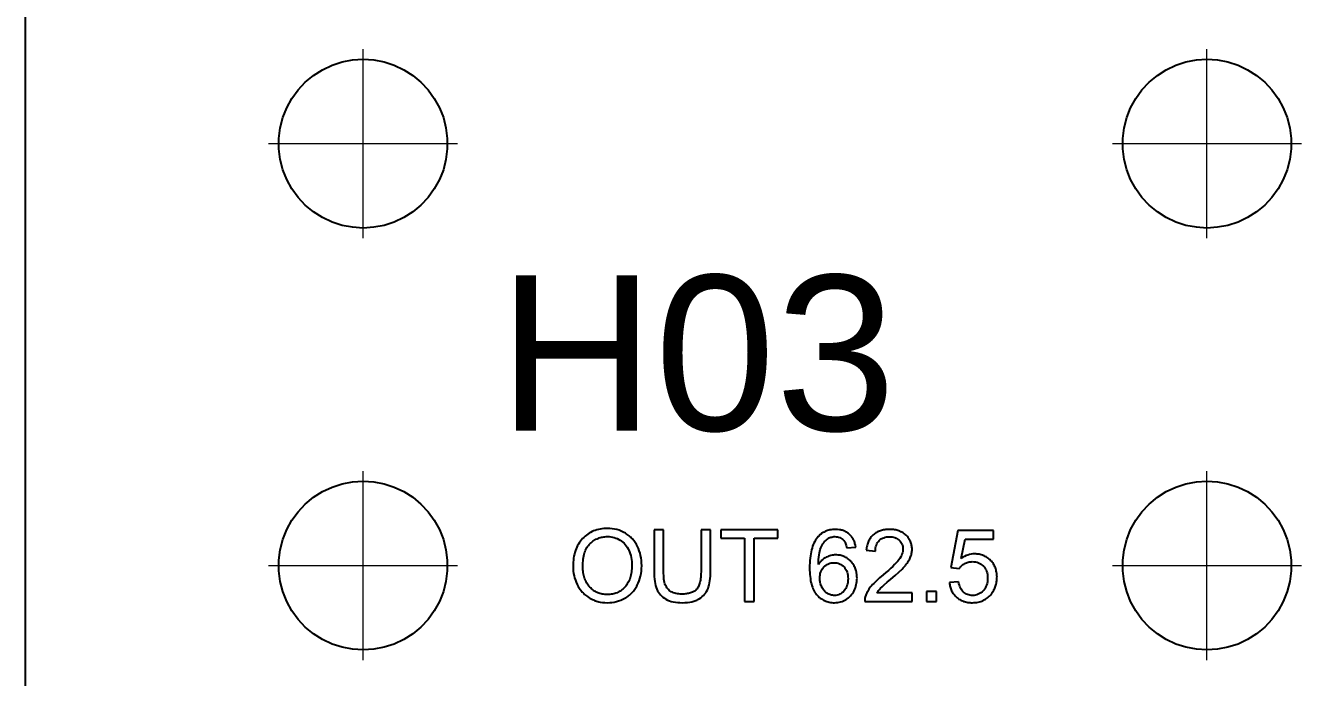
# Paper-space layout '01_三视图' of a CAD drawing. Header units: millimetres. Extents: x 8 to 451, y 8 to 289.
# Drawn here: x 149.75 to 168.65, y 163.34 to 173 of the extents above; entities that cross this region are included whole.
import ezdxf

# ---------------------------------------------------------------- set-up
doc = ezdxf.new("R2010")
doc.units = ezdxf.units.MM
doc.linetypes.add('WP_HIDDEN', pattern=[2.3, 1.5, -0.8])
for name, color, linetype, lineweight in [('ANNOTATIONS', 7, 'CONTINUOUS', 18), ('HIDDEN', 7, 'WP_HIDDEN', 13), ('VISIBLE', 7, 'CONTINUOUS', 25)]:
    doc.layers.add(name, color=color, linetype=linetype, lineweight=lineweight)
doc.styles.add('CJK', font='Arial Unicode.ttf')

psp = doc.layouts.new('01_三视图')

# ---------------------------------------------------------------- linework, layer by layer
at = {"layer": 'ANNOTATIONS'}
for p, q in [((154.75, 169.85), (154.75, 172.65)), ((167.25, 169.85), (167.25, 172.65)), ((153.35, 171.25), (156.15, 171.25)), ((165.85, 171.25), (168.65, 171.25)), ((154.75, 163.6), (154.75, 166.4)), ((167.25, 163.6), (167.25, 166.4)), ((153.35, 165), (156.15, 165)), ((165.85, 165), (168.65, 165))]:
    psp.add_line(p, q, dxfattribs=at)
at = {"layer": 'HIDDEN'}
psp.add_lwpolyline([(149.75, 138.75), (149.75, 246.25)], dxfattribs=at)
at = {"layer": 'VISIBLE'}
for points in [[(149.75, 140.25), (149.75, 246.25)], [(154.75, 170), (154.593, 170.01), (154.439, 170.039), (154.29, 170.088), (154.148, 170.155), (154.015, 170.239), (153.894, 170.339), (153.787, 170.453), (153.695, 170.58), (153.619, 170.718), (153.561, 170.864), (153.522, 171.016), (153.502, 171.172), (153.502, 171.328), (153.522, 171.484), (153.561, 171.636), (153.619, 171.782), (153.695, 171.92), (153.787, 172.047), (153.894, 172.161), (154.015, 172.261), (154.148, 172.345), (154.29, 172.412), (154.439, 172.461), (154.593, 172.49), (154.75, 172.5), (154.907, 172.49), (155.061, 172.461), (155.21, 172.412), (155.352, 172.345), (155.485, 172.261), (155.606, 172.161), (155.713, 172.047), (155.805, 171.92), (155.881, 171.782), (155.939, 171.636), (155.978, 171.484), (155.998, 171.328), (155.998, 171.172), (155.978, 171.016), (155.939, 170.864), (155.881, 170.718), (155.805, 170.58), (155.713, 170.453), (155.606, 170.339), (155.485, 170.239), (155.352, 170.155), (155.21, 170.088), (155.061, 170.039), (154.907, 170.01), (154.75, 170)], [(167.25, 170), (167.093, 170.01), (166.939, 170.039), (166.79, 170.088), (166.648, 170.155), (166.515, 170.239), (166.394, 170.339), (166.287, 170.453), (166.195, 170.58), (166.119, 170.718), (166.061, 170.864), (166.022, 171.016), (166.002, 171.172), (166.002, 171.328), (166.022, 171.484), (166.061, 171.636), (166.119, 171.782), (166.195, 171.92), (166.287, 172.047), (166.394, 172.161), (166.515, 172.261), (166.648, 172.345), (166.79, 172.412), (166.939, 172.461), (167.093, 172.49), (167.25, 172.5), (167.407, 172.49), (167.561, 172.461), (167.71, 172.412), (167.852, 172.345), (167.985, 172.261), (168.106, 172.161), (168.213, 172.047), (168.305, 171.92), (168.381, 171.782), (168.439, 171.636), (168.478, 171.484), (168.498, 171.328), (168.498, 171.172), (168.478, 171.016), (168.439, 170.864), (168.381, 170.718), (168.305, 170.58), (168.213, 170.453), (168.106, 170.339), (167.985, 170.239), (167.852, 170.155), (167.71, 170.088), (167.561, 170.039), (167.407, 170.01), (167.25, 170)], [(154.75, 163.75), (154.593, 163.76), (154.439, 163.789), (154.29, 163.838), (154.148, 163.905), (154.015, 163.989), (153.894, 164.089), (153.787, 164.203), (153.695, 164.33), (153.619, 164.468), (153.561, 164.614), (153.522, 164.766), (153.502, 164.922), (153.502, 165.078), (153.522, 165.234), (153.561, 165.386), (153.619, 165.532), (153.695, 165.67), (153.787, 165.797), (153.894, 165.911), (154.015, 166.011), (154.148, 166.095), (154.29, 166.162), (154.439, 166.211), (154.593, 166.24), (154.75, 166.25), (154.907, 166.24), (155.061, 166.211), (155.21, 166.162), (155.352, 166.095), (155.485, 166.011), (155.606, 165.911), (155.713, 165.797), (155.805, 165.67), (155.881, 165.532), (155.939, 165.386), (155.978, 165.234), (155.998, 165.078), (155.998, 164.922), (155.978, 164.766), (155.939, 164.614), (155.881, 164.468), (155.805, 164.33), (155.713, 164.203), (155.606, 164.089), (155.485, 163.989), (155.352, 163.905), (155.21, 163.838), (155.061, 163.789), (154.907, 163.76), (154.75, 163.75)], [(167.25, 163.75), (167.093, 163.76), (166.939, 163.789), (166.79, 163.838), (166.648, 163.905), (166.515, 163.989), (166.394, 164.089), (166.287, 164.203), (166.195, 164.33), (166.119, 164.468), (166.061, 164.614), (166.022, 164.766), (166.002, 164.922), (166.002, 165.078), (166.022, 165.234), (166.061, 165.386), (166.119, 165.532), (166.195, 165.67), (166.287, 165.797), (166.394, 165.911), (166.515, 166.011), (166.648, 166.095), (166.79, 166.162), (166.939, 166.211), (167.093, 166.24), (167.25, 166.25), (167.407, 166.24), (167.561, 166.211), (167.71, 166.162), (167.852, 166.095), (167.985, 166.011), (168.106, 165.911), (168.213, 165.797), (168.305, 165.67), (168.381, 165.532), (168.439, 165.386), (168.478, 165.234), (168.498, 165.078), (168.498, 164.922), (168.478, 164.766), (168.439, 164.614), (168.381, 164.468), (168.305, 164.33), (168.213, 164.203), (168.106, 164.089), (167.985, 163.989), (167.852, 163.905), (167.71, 163.838), (167.561, 163.789), (167.407, 163.76), (167.25, 163.75)], [(157.985, 165.381), (157.969, 165.361)], [(158.002, 165.4), (157.985, 165.381)], [(158.02, 165.418), (158.002, 165.4)], [(158.039, 165.435), (158.02, 165.418)], [(158.059, 165.451), (158.039, 165.435)], [(158.079, 165.466), (158.059, 165.451)], [(158.099, 165.479), (158.079, 165.466)], [(158.121, 165.492), (158.099, 165.479)], [(158.143, 165.503), (158.121, 165.492)], [(158.165, 165.513), (158.143, 165.503)], [(158.188, 165.521), (158.165, 165.513)], [(158.169, 165.371), (158.184, 165.38)], [(158.184, 165.38), (158.2, 165.389)], [(158.212, 165.529), (158.188, 165.521)], [(158.2, 165.389), (158.215, 165.396)], [(158.237, 165.535), (158.212, 165.529)], [(158.215, 165.396), (158.231, 165.403)], [(158.231, 165.403), (158.247, 165.409)], [(158.262, 165.541), (158.237, 165.535)], [(158.247, 165.409), (158.264, 165.414)], [(158.288, 165.545), (158.262, 165.541)], [(158.264, 165.414), (158.281, 165.419)], [(158.281, 165.419), (158.298, 165.422)], [(158.314, 165.548), (158.288, 165.545)], [(158.298, 165.422), (158.315, 165.425)], [(158.342, 165.549), (158.314, 165.548)], [(158.315, 165.425), (158.333, 165.427)], [(158.333, 165.427), (158.351, 165.429)], [(158.369, 165.55), (158.342, 165.549)], [(158.351, 165.429), (158.37, 165.429)], [(158.406, 165.549), (158.369, 165.55)], [(158.37, 165.429), (158.396, 165.428)], [(158.396, 165.428), (158.421, 165.426)], [(158.441, 165.546), (158.406, 165.549)], [(158.421, 165.426), (158.446, 165.421)], [(158.476, 165.54), (158.441, 165.546)], [(158.446, 165.421), (158.47, 165.416)], [(158.47, 165.416), (158.493, 165.408)], [(158.509, 165.532), (158.476, 165.54)], [(158.493, 165.408), (158.516, 165.399)], [(158.542, 165.523), (158.509, 165.532)], [(158.516, 165.399), (158.538, 165.388)], [(158.538, 165.388), (158.56, 165.376)], [(158.574, 165.51), (158.542, 165.523)], [(158.56, 165.376), (158.58, 165.362)], [(158.605, 165.496), (158.574, 165.51)], [(158.635, 165.48), (158.605, 165.496)], [(158.649, 165.471), (158.635, 165.48)], [(158.663, 165.461), (158.649, 165.471)], [(158.677, 165.451), (158.663, 165.461)], [(158.69, 165.441), (158.677, 165.451)], [(158.703, 165.43), (158.69, 165.441)], [(158.715, 165.419), (158.703, 165.43)], [(158.727, 165.408), (158.715, 165.419)], [(158.739, 165.395), (158.727, 165.408)], [(158.75, 165.383), (158.739, 165.395)], [(158.76, 165.37), (158.75, 165.383)], [(159.06, 165.531), (159.06, 164.917)], [(159.201, 165.531), (159.06, 165.531)], [(159.201, 164.918), (159.201, 165.531)], [(159.756, 165.531), (159.756, 164.918)], [(159.896, 165.531), (159.756, 165.531)], [(159.896, 164.917), (159.896, 165.531)], [(160.051, 165.531), (160.051, 165.406)], [(160.893, 165.531), (160.051, 165.531)], [(160.051, 165.406), (160.401, 165.406)], [(160.401, 165.406), (160.401, 164.468)], [(160.542, 165.406), (160.893, 165.406)], [(160.542, 164.468), (160.542, 165.406)], [(160.893, 165.406), (160.893, 165.531)], [(161.452, 165.376), (161.44, 165.355)], [(161.465, 165.396), (161.452, 165.376)], [(161.479, 165.414), (161.465, 165.396)], [(161.491, 165.428), (161.479, 165.414)], [(161.504, 165.442), (161.491, 165.428)], [(161.518, 165.455), (161.504, 165.442)], [(161.533, 165.467), (161.518, 165.455)], [(161.547, 165.478), (161.533, 165.467)], [(161.563, 165.488), (161.547, 165.478)], [(161.579, 165.497), (161.563, 165.488)], [(161.595, 165.505), (161.579, 165.497)], [(161.612, 165.512), (161.595, 165.505)], [(161.599, 165.368), (161.614, 165.381)], [(161.63, 165.518), (161.612, 165.512)], [(161.614, 165.381), (161.629, 165.393)], [(161.629, 165.393), (161.641, 165.402)], [(161.648, 165.524), (161.63, 165.518)], [(161.641, 165.402), (161.653, 165.409)], [(161.666, 165.528), (161.648, 165.524)], [(161.653, 165.409), (161.666, 165.415)], [(161.685, 165.531), (161.666, 165.528)], [(161.666, 165.415), (161.68, 165.419)], [(161.68, 165.419), (161.694, 165.423)], [(161.705, 165.534), (161.685, 165.531)], [(161.694, 165.423), (161.708, 165.426)], [(161.725, 165.535), (161.705, 165.534)], [(161.708, 165.426), (161.723, 165.428)], [(161.723, 165.428), (161.738, 165.428)], [(161.746, 165.535), (161.725, 165.535)], [(161.738, 165.428), (161.757, 165.427)], [(161.777, 165.534), (161.746, 165.535)], [(161.757, 165.427), (161.775, 165.425)], [(161.775, 165.425), (161.793, 165.42)], [(161.806, 165.531), (161.777, 165.534)], [(161.793, 165.42), (161.81, 165.414)], [(161.82, 165.529), (161.806, 165.531)], [(161.81, 165.414), (161.826, 165.406)], [(161.834, 165.526), (161.82, 165.529)], [(161.826, 165.406), (161.841, 165.397)], [(161.847, 165.522), (161.834, 165.526)], [(161.841, 165.397), (161.855, 165.385)], [(161.86, 165.518), (161.847, 165.522)], [(161.855, 165.385), (161.869, 165.372)], [(161.873, 165.513), (161.86, 165.518)], [(161.885, 165.508), (161.873, 165.513)], [(161.897, 165.502), (161.885, 165.508)], [(161.909, 165.496), (161.897, 165.502)], [(161.92, 165.489), (161.909, 165.496)], [(161.931, 165.482), (161.92, 165.489)], [(161.942, 165.474), (161.931, 165.482)], [(161.952, 165.465), (161.942, 165.474)], [(161.961, 165.456), (161.952, 165.465)], [(161.971, 165.447), (161.961, 165.456)], [(161.98, 165.437), (161.971, 165.447)], [(161.988, 165.427), (161.98, 165.437)], [(161.996, 165.416), (161.988, 165.427)], [(162.003, 165.405), (161.996, 165.416)], [(162.01, 165.393), (162.003, 165.405)], [(162.016, 165.381), (162.01, 165.393)], [(162.022, 165.369), (162.016, 165.381)], [(162.251, 165.388), (162.244, 165.374)], [(162.259, 165.401), (162.251, 165.388)], [(162.268, 165.413), (162.259, 165.401)], [(162.277, 165.425), (162.268, 165.413)], [(162.287, 165.436), (162.277, 165.425)], [(162.297, 165.447), (162.287, 165.436)], [(162.308, 165.457), (162.297, 165.447)], [(162.32, 165.466), (162.308, 165.457)], [(162.332, 165.475), (162.32, 165.466)], [(162.344, 165.484), (162.332, 165.475)], [(162.357, 165.491), (162.344, 165.484)], [(162.37, 165.498), (162.357, 165.491)], [(162.384, 165.505), (162.37, 165.498)], [(162.399, 165.511), (162.384, 165.505)], [(162.396, 165.371), (162.411, 165.384)], [(162.413, 165.516), (162.399, 165.511)], [(162.411, 165.384), (162.426, 165.396)], [(162.429, 165.52), (162.413, 165.516)], [(162.426, 165.396), (162.444, 165.405)], [(162.445, 165.524), (162.429, 165.52)], [(162.444, 165.405), (162.462, 165.413)], [(162.461, 165.528), (162.445, 165.524)], [(162.478, 165.531), (162.461, 165.528)], [(162.462, 165.413), (162.481, 165.42)], [(162.495, 165.533), (162.478, 165.531)], [(162.481, 165.42), (162.502, 165.424)], [(162.513, 165.534), (162.495, 165.533)], [(162.502, 165.424), (162.524, 165.427)], [(162.531, 165.535), (162.513, 165.534)], [(162.524, 165.427), (162.547, 165.427)], [(162.55, 165.535), (162.531, 165.535)], [(162.547, 165.427), (162.568, 165.427)], [(162.568, 165.535), (162.55, 165.535)], [(162.587, 165.534), (162.568, 165.535)], [(162.568, 165.427), (162.589, 165.424)], [(162.605, 165.533), (162.587, 165.534)], [(162.589, 165.424), (162.609, 165.42)], [(162.622, 165.53), (162.605, 165.533)], [(162.609, 165.42), (162.627, 165.414)], [(162.639, 165.527), (162.622, 165.53)], [(162.627, 165.414), (162.645, 165.407)], [(162.655, 165.524), (162.639, 165.527)], [(162.645, 165.407), (162.661, 165.397)], [(162.671, 165.519), (162.655, 165.524)], [(162.661, 165.397), (162.677, 165.387)], [(162.687, 165.514), (162.671, 165.519)], [(162.677, 165.387), (162.691, 165.374)], [(162.702, 165.509), (162.687, 165.514)], [(162.716, 165.502), (162.702, 165.509)], [(162.73, 165.495), (162.716, 165.502)], [(162.743, 165.488), (162.73, 165.495)], [(162.756, 165.479), (162.743, 165.488)], [(162.768, 165.471), (162.756, 165.479)], [(162.78, 165.461), (162.768, 165.471)], [(162.792, 165.451), (162.78, 165.461)], [(162.803, 165.44), (162.792, 165.451)], [(162.813, 165.429), (162.803, 165.44)], [(162.822, 165.417), (162.813, 165.429)], [(162.831, 165.406), (162.822, 165.417)], [(162.839, 165.394), (162.831, 165.406)], [(162.846, 165.381), (162.839, 165.394)], [(162.853, 165.369), (162.846, 165.381)], [(163.561, 165.517), (163.458, 164.971)], [(164.09, 165.517), (163.561, 165.517)], [(163.608, 165.106), (163.666, 165.392)], [(163.666, 165.392), (164.09, 165.392)], [(164.09, 165.392), (164.09, 165.517)], [(157.887, 165.195), (157.88, 165.168)], [(157.896, 165.222), (157.887, 165.195)], [(157.905, 165.247), (157.896, 165.222)], [(157.916, 165.272), (157.905, 165.247)], [(157.927, 165.295), (157.916, 165.272)], [(157.94, 165.318), (157.927, 165.295)], [(157.954, 165.34), (157.94, 165.318)], [(157.969, 165.361), (157.954, 165.34)], [(158.026, 165.167), (158.032, 165.189)], [(158.032, 165.189), (158.039, 165.21)], [(158.039, 165.21), (158.047, 165.23)], [(158.047, 165.23), (158.056, 165.249)], [(158.056, 165.249), (158.066, 165.266)], [(158.066, 165.266), (158.076, 165.283)], [(158.076, 165.283), (158.088, 165.299)], [(158.088, 165.299), (158.1, 165.313)], [(158.1, 165.313), (158.113, 165.326)], [(158.113, 165.326), (158.127, 165.339)], [(158.127, 165.339), (158.141, 165.35)], [(158.141, 165.35), (158.155, 165.361)], [(158.155, 165.361), (158.169, 165.371)], [(158.58, 165.362), (158.599, 165.346)], [(158.599, 165.346), (158.617, 165.33)], [(158.617, 165.33), (158.634, 165.311)], [(158.634, 165.311), (158.649, 165.292)], [(158.649, 165.292), (158.663, 165.271)], [(158.663, 165.271), (158.676, 165.249)], [(158.676, 165.249), (158.688, 165.226)], [(158.688, 165.226), (158.698, 165.201)], [(158.698, 165.201), (158.707, 165.175)], [(158.771, 165.357), (158.76, 165.37)], [(158.78, 165.343), (158.771, 165.357)], [(158.79, 165.329), (158.78, 165.343)], [(158.798, 165.314), (158.79, 165.329)], [(158.815, 165.284), (158.798, 165.314)], [(158.829, 165.252), (158.815, 165.284)], [(158.842, 165.219), (158.829, 165.252)], [(158.853, 165.184), (158.842, 165.219)], [(161.387, 165.203), (161.381, 165.173)], [(161.393, 165.232), (161.387, 165.203)], [(161.401, 165.259), (161.393, 165.232)], [(161.409, 165.285), (161.401, 165.259)], [(161.419, 165.31), (161.409, 165.285)], [(161.429, 165.333), (161.419, 165.31)], [(161.44, 165.355), (161.429, 165.333)], [(161.504, 165.158), (161.51, 165.187)], [(161.51, 165.187), (161.516, 165.214)], [(161.516, 165.214), (161.523, 165.239)], [(161.523, 165.239), (161.532, 165.262)], [(161.532, 165.262), (161.541, 165.283)], [(161.541, 165.283), (161.551, 165.303)], [(161.551, 165.303), (161.562, 165.321)], [(161.562, 165.321), (161.574, 165.338)], [(161.574, 165.338), (161.586, 165.354)], [(161.586, 165.354), (161.599, 165.368)], [(161.869, 165.372), (161.876, 165.363)], [(161.876, 165.363), (161.884, 165.352)], [(161.884, 165.352), (161.891, 165.34)], [(161.891, 165.34), (161.897, 165.327)], [(161.897, 165.327), (161.903, 165.312)], [(161.903, 165.312), (161.908, 165.296)], [(161.908, 165.296), (161.913, 165.279)], [(161.913, 165.279), (161.918, 165.261)], [(161.918, 165.261), (162.048, 165.271)], [(162.027, 165.356), (162.022, 165.369)], [(162.032, 165.343), (162.027, 165.356)], [(162.036, 165.329), (162.032, 165.343)], [(162.043, 165.301), (162.036, 165.329)], [(162.048, 165.271), (162.043, 165.301)], [(162.206, 165.247), (162.204, 165.228)], [(162.204, 165.228), (162.339, 165.214)], [(162.209, 165.264), (162.206, 165.247)], [(162.212, 165.282), (162.209, 165.264)], [(162.216, 165.299), (162.212, 165.282)], [(162.22, 165.315), (162.216, 165.299)], [(162.225, 165.331), (162.22, 165.315)], [(162.231, 165.346), (162.225, 165.331)], [(162.237, 165.36), (162.231, 165.346)], [(162.244, 165.374), (162.237, 165.36)], [(162.339, 165.214), (162.34, 165.239)], [(162.34, 165.239), (162.342, 165.262)], [(162.342, 165.262), (162.347, 165.283)], [(162.347, 165.283), (162.353, 165.303)], [(162.353, 165.303), (162.361, 165.322)], [(162.361, 165.322), (162.371, 165.34)], [(162.371, 165.34), (162.383, 165.356)], [(162.383, 165.356), (162.396, 165.371)], [(162.691, 165.374), (162.704, 165.36)], [(162.704, 165.36), (162.716, 165.346)], [(162.716, 165.346), (162.725, 165.331)], [(162.725, 165.331), (162.733, 165.315)], [(162.738, 165.187), (162.732, 165.167)], [(162.733, 165.315), (162.739, 165.298)], [(162.743, 165.206), (162.738, 165.187)], [(162.739, 165.298), (162.743, 165.281)], [(162.743, 165.281), (162.746, 165.262)], [(162.746, 165.225), (162.743, 165.206)], [(162.746, 165.262), (162.747, 165.243)], [(162.747, 165.243), (162.746, 165.225)], [(162.859, 165.356), (162.853, 165.369)], [(162.864, 165.342), (162.859, 165.356)], [(162.868, 165.329), (162.864, 165.342)], [(162.872, 165.315), (162.868, 165.329)], [(162.875, 165.301), (162.872, 165.315)], [(162.874, 165.177), (162.877, 165.193)], [(162.878, 165.286), (162.875, 165.301)], [(162.877, 165.193), (162.879, 165.209)], [(162.88, 165.271), (162.878, 165.286)], [(162.879, 165.209), (162.881, 165.224)], [(162.881, 165.256), (162.88, 165.271)], [(162.881, 165.24), (162.881, 165.256)], [(162.881, 165.224), (162.881, 165.24)], [(157.861, 165.018), (157.86, 164.986)], [(157.862, 165.05), (157.861, 165.018)], [(157.865, 165.081), (157.862, 165.05)], [(157.869, 165.111), (157.865, 165.081)], [(157.874, 165.14), (157.869, 165.111)], [(157.88, 165.168), (157.874, 165.14)], [(158.005, 164.984), (158.006, 165.013)], [(158.006, 165.013), (158.007, 165.042)], [(158.007, 165.042), (158.009, 165.069)], [(158.009, 165.069), (158.012, 165.095)], [(158.012, 165.095), (158.016, 165.12)], [(158.016, 165.12), (158.02, 165.144)], [(158.02, 165.144), (158.026, 165.167)], [(158.707, 165.175), (158.715, 165.148)], [(158.715, 165.148), (158.721, 165.12)], [(158.721, 165.12), (158.726, 165.092)], [(158.726, 165.092), (158.729, 165.062)], [(158.729, 165.062), (158.731, 165.031)], [(158.731, 165.031), (158.732, 164.999)], [(158.732, 164.999), (158.731, 164.974)], [(158.861, 165.149), (158.853, 165.184)], [(158.868, 165.113), (158.861, 165.149)], [(158.873, 165.076), (158.868, 165.113)], [(158.876, 165.038), (158.873, 165.076)], [(158.877, 164.998), (158.876, 165.038)], [(158.876, 164.958), (158.877, 164.998)], [(161.367, 165.04), (161.365, 165.003)], [(161.365, 165.003), (161.365, 164.966)], [(161.369, 165.075), (161.367, 165.04)], [(161.372, 165.109), (161.369, 165.075)], [(161.376, 165.142), (161.372, 165.109)], [(161.381, 165.173), (161.376, 165.142)], [(161.495, 165.055), (161.497, 165.092)], [(161.495, 165.016), (161.495, 165.055)], [(161.507, 165.034), (161.495, 165.016)], [(161.497, 165.092), (161.5, 165.126)], [(161.5, 165.126), (161.504, 165.158)], [(161.519, 165.05), (161.507, 165.034)], [(161.533, 165.065), (161.519, 165.05)], [(161.547, 165.079), (161.533, 165.065)], [(161.562, 165.092), (161.547, 165.079)], [(161.577, 165.103), (161.562, 165.092)], [(161.593, 165.114), (161.577, 165.103)], [(161.592, 164.994), (161.609, 165.007)], [(161.61, 165.123), (161.593, 165.114)], [(161.609, 165.007), (161.626, 165.018)], [(161.627, 165.131), (161.61, 165.123)], [(161.626, 165.018), (161.645, 165.027)], [(161.644, 165.138), (161.627, 165.131)], [(161.662, 165.144), (161.644, 165.138)], [(161.645, 165.027), (161.664, 165.033)], [(161.68, 165.149), (161.662, 165.144)], [(161.664, 165.033), (161.684, 165.038)], [(161.698, 165.153), (161.68, 165.149)], [(161.684, 165.038), (161.705, 165.041)], [(161.716, 165.156), (161.698, 165.153)], [(161.705, 165.041), (161.727, 165.042)], [(161.734, 165.157), (161.716, 165.156)], [(161.727, 165.042), (161.748, 165.041)], [(161.753, 165.158), (161.734, 165.157)], [(161.748, 165.041), (161.769, 165.038)], [(161.769, 165.157), (161.753, 165.158)], [(161.785, 165.156), (161.769, 165.157)], [(161.769, 165.038), (161.789, 165.033)], [(161.8, 165.154), (161.785, 165.156)], [(161.789, 165.033), (161.808, 165.027)], [(161.816, 165.152), (161.8, 165.154)], [(161.808, 165.027), (161.826, 165.018)], [(161.83, 165.148), (161.816, 165.152)], [(161.826, 165.018), (161.843, 165.007)], [(161.845, 165.144), (161.83, 165.148)], [(161.843, 165.007), (161.859, 164.994)], [(161.859, 165.139), (161.845, 165.144)], [(161.873, 165.134), (161.859, 165.139)], [(161.887, 165.127), (161.873, 165.134)], [(161.901, 165.12), (161.887, 165.127)], [(161.914, 165.112), (161.901, 165.12)], [(161.927, 165.104), (161.914, 165.112)], [(161.939, 165.094), (161.927, 165.104)], [(161.951, 165.084), (161.939, 165.094)], [(161.963, 165.073), (161.951, 165.084)], [(161.975, 165.062), (161.963, 165.073)], [(161.986, 165.049), (161.975, 165.062)], [(161.996, 165.037), (161.986, 165.049)], [(162.006, 165.024), (161.996, 165.037)], [(162.015, 165.01), (162.006, 165.024)], [(162.023, 164.996), (162.015, 165.01)], [(162.624, 165.016), (162.597, 164.988)], [(162.648, 165.041), (162.624, 165.016)], [(162.669, 165.065), (162.648, 165.041)], [(162.686, 165.086), (162.669, 165.065)], [(162.7, 165.107), (162.686, 165.086)], [(162.713, 165.127), (162.7, 165.107)], [(162.723, 165.147), (162.713, 165.127)], [(162.732, 165.167), (162.723, 165.147)], [(162.768, 164.985), (162.783, 165.002)], [(162.783, 165.002), (162.796, 165.019)], [(162.796, 165.019), (162.809, 165.035)], [(162.809, 165.035), (162.82, 165.052)], [(162.82, 165.052), (162.83, 165.068)], [(162.83, 165.068), (162.84, 165.084)], [(162.84, 165.084), (162.848, 165.099)], [(162.848, 165.099), (162.855, 165.115)], [(162.855, 165.115), (162.861, 165.13)], [(162.861, 165.13), (162.866, 165.146)], [(162.866, 165.146), (162.871, 165.161)], [(162.871, 165.161), (162.874, 165.177)], [(163.632, 165.122), (163.608, 165.106)], [(163.615, 164.996), (163.625, 165.005)], [(163.625, 165.005), (163.636, 165.014)], [(163.657, 165.135), (163.632, 165.122)], [(163.636, 165.014), (163.648, 165.022)], [(163.648, 165.022), (163.66, 165.029)], [(163.681, 165.147), (163.657, 165.135)], [(163.66, 165.029), (163.673, 165.036)], [(163.673, 165.036), (163.687, 165.042)], [(163.706, 165.156), (163.681, 165.147)], [(163.687, 165.042), (163.7, 165.046)], [(163.7, 165.046), (163.714, 165.05)], [(163.732, 165.164), (163.706, 165.156)], [(163.714, 165.05), (163.729, 165.054)], [(163.729, 165.054), (163.744, 165.056)], [(163.757, 165.169), (163.732, 165.164)], [(163.744, 165.056), (163.759, 165.057)], [(163.783, 165.172), (163.757, 165.169)], [(163.759, 165.057), (163.774, 165.058)], [(163.774, 165.058), (163.799, 165.057)], [(163.809, 165.173), (163.783, 165.172)], [(163.799, 165.057), (163.823, 165.054)], [(163.826, 165.173), (163.809, 165.173)], [(163.823, 165.054), (163.845, 165.049)], [(163.843, 165.171), (163.826, 165.173)], [(163.86, 165.17), (163.843, 165.171)], [(163.845, 165.049), (163.866, 165.042)], [(163.876, 165.167), (163.86, 165.17)], [(163.866, 165.042), (163.886, 165.032)], [(163.892, 165.164), (163.876, 165.167)], [(163.886, 165.032), (163.905, 165.021)], [(163.907, 165.159), (163.892, 165.164)], [(163.905, 165.021), (163.922, 165.008)], [(163.923, 165.154), (163.907, 165.159)], [(163.922, 165.008), (163.939, 164.993)], [(163.937, 165.149), (163.923, 165.154)], [(163.952, 165.142), (163.937, 165.149)], [(163.966, 165.135), (163.952, 165.142)], [(163.98, 165.127), (163.966, 165.135)], [(163.993, 165.119), (163.98, 165.127)], [(164.007, 165.109), (163.993, 165.119)], [(164.019, 165.099), (164.007, 165.109)], [(164.032, 165.088), (164.019, 165.099)], [(164.044, 165.076), (164.032, 165.088)], [(164.056, 165.064), (164.044, 165.076)], [(164.066, 165.052), (164.056, 165.064)], [(164.077, 165.038), (164.066, 165.052)], [(164.086, 165.025), (164.077, 165.038)], [(164.095, 165.011), (164.086, 165.025)], [(164.102, 164.996), (164.095, 165.011)], [(157.86, 164.986), (157.861, 164.951)], [(157.861, 164.951), (157.864, 164.917)], [(157.864, 164.917), (157.869, 164.883)], [(157.869, 164.883), (157.875, 164.85)], [(157.875, 164.85), (157.884, 164.817)], [(157.884, 164.817), (157.895, 164.784)], [(158.006, 164.96), (158.005, 164.984)], [(158.007, 164.937), (158.006, 164.96)], [(158.009, 164.914), (158.007, 164.937)], [(158.012, 164.893), (158.009, 164.914)], [(158.015, 164.872), (158.012, 164.893)], [(158.02, 164.851), (158.015, 164.872)], [(158.025, 164.831), (158.02, 164.851)], [(158.031, 164.812), (158.025, 164.831)], [(158.038, 164.793), (158.031, 164.812)], [(158.706, 164.817), (158.699, 164.798)], [(158.712, 164.837), (158.706, 164.817)], [(158.717, 164.858), (158.712, 164.837)], [(158.722, 164.88), (158.717, 164.858)], [(158.725, 164.902), (158.722, 164.88)], [(158.728, 164.925), (158.725, 164.902)], [(158.73, 164.949), (158.728, 164.925)], [(158.731, 164.974), (158.73, 164.949)], [(158.84, 164.775), (158.851, 164.809)], [(158.851, 164.809), (158.861, 164.845)], [(158.861, 164.845), (158.868, 164.882)], [(158.868, 164.882), (158.873, 164.919)], [(158.873, 164.919), (158.876, 164.958)], [(159.06, 164.917), (159.061, 164.876)], [(159.061, 164.876), (159.063, 164.837)], [(159.063, 164.837), (159.066, 164.8)], [(159.201, 164.884), (159.201, 164.918)], [(159.203, 164.853), (159.201, 164.884)], [(159.205, 164.824), (159.203, 164.853)], [(159.207, 164.797), (159.205, 164.824)], [(159.752, 164.826), (159.749, 164.805)], [(159.755, 164.87), (159.752, 164.826)], [(159.756, 164.918), (159.755, 164.87)], [(159.891, 164.806), (159.894, 164.841)], [(159.894, 164.841), (159.896, 164.878)], [(159.896, 164.878), (159.896, 164.917)], [(161.365, 164.966), (161.365, 164.932)], [(161.365, 164.932), (161.366, 164.899)], [(161.366, 164.899), (161.368, 164.868)], [(161.368, 164.868), (161.371, 164.838)], [(161.371, 164.838), (161.375, 164.809)], [(161.375, 164.809), (161.379, 164.781)], [(161.515, 164.813), (161.516, 164.838)], [(161.515, 164.796), (161.515, 164.813)], [(161.516, 164.838), (161.519, 164.862)], [(161.519, 164.862), (161.523, 164.884)], [(161.523, 164.884), (161.53, 164.906)], [(161.53, 164.906), (161.539, 164.926)], [(161.539, 164.926), (161.55, 164.945)], [(161.55, 164.945), (161.562, 164.962)], [(161.562, 164.962), (161.576, 164.979)], [(161.576, 164.979), (161.592, 164.994)], [(161.859, 164.994), (161.874, 164.979)], [(161.874, 164.979), (161.888, 164.962)], [(161.888, 164.962), (161.9, 164.944)], [(161.9, 164.944), (161.91, 164.925)], [(161.91, 164.925), (161.919, 164.904)], [(161.919, 164.904), (161.925, 164.881)], [(161.925, 164.881), (161.93, 164.857)], [(161.93, 164.857), (161.932, 164.832)], [(161.932, 164.832), (161.933, 164.805)], [(162.031, 164.982), (162.023, 164.996)], [(162.038, 164.967), (162.031, 164.982)], [(162.044, 164.952), (162.038, 164.967)], [(162.049, 164.936), (162.044, 164.952)], [(162.054, 164.92), (162.049, 164.936)], [(162.058, 164.903), (162.054, 164.92)], [(162.061, 164.886), (162.058, 164.903)], [(162.063, 164.868), (162.061, 164.886)], [(162.065, 164.85), (162.063, 164.868)], [(162.066, 164.832), (162.065, 164.85)], [(162.067, 164.813), (162.066, 164.832)], [(162.066, 164.788), (162.067, 164.813)], [(162.399, 164.817), (162.353, 164.775)], [(162.452, 164.861), (162.399, 164.817)], [(162.493, 164.896), (162.452, 164.861)], [(162.531, 164.929), (162.493, 164.896)], [(162.566, 164.959), (162.531, 164.929)], [(162.597, 164.988), (162.566, 164.959)], [(162.567, 164.798), (162.632, 164.854)], [(162.632, 164.854), (162.688, 164.904)], [(162.688, 164.904), (162.733, 164.948)], [(162.733, 164.948), (162.752, 164.967)], [(162.752, 164.967), (162.768, 164.985)], [(163.458, 164.971), (163.581, 164.955)], [(163.581, 164.955), (163.588, 164.966)], [(163.588, 164.966), (163.597, 164.976)], [(163.597, 164.976), (163.605, 164.987)], [(163.605, 164.987), (163.615, 164.996)], [(163.939, 164.993), (163.946, 164.985)], [(163.946, 164.985), (163.953, 164.976)], [(163.953, 164.976), (163.96, 164.967)], [(163.96, 164.967), (163.966, 164.958)], [(163.966, 164.958), (163.972, 164.948)], [(163.972, 164.948), (163.977, 164.938)], [(163.977, 164.938), (163.986, 164.917)], [(163.986, 164.917), (163.992, 164.894)], [(163.992, 164.894), (163.997, 164.87)], [(163.997, 164.87), (164, 164.844)], [(164, 164.844), (164.001, 164.817)], [(164.001, 164.817), (164, 164.788)], [(164.109, 164.982), (164.102, 164.996)], [(164.116, 164.966), (164.109, 164.982)], [(164.121, 164.951), (164.116, 164.966)], [(164.126, 164.934), (164.121, 164.951)], [(164.13, 164.918), (164.126, 164.934)], [(164.134, 164.901), (164.13, 164.918)], [(164.136, 164.883), (164.134, 164.901)], [(164.138, 164.866), (164.136, 164.883)], [(164.139, 164.847), (164.138, 164.866)], [(164.138, 164.793), (164.139, 164.811)], [(164.14, 164.829), (164.139, 164.847)], [(164.139, 164.811), (164.14, 164.829)], [(157.895, 164.784), (157.907, 164.752)], [(157.907, 164.752), (157.921, 164.72)], [(157.921, 164.72), (157.937, 164.69)], [(157.937, 164.69), (157.955, 164.661)], [(157.955, 164.661), (157.965, 164.647)], [(157.965, 164.647), (157.975, 164.634)], [(157.975, 164.634), (157.985, 164.621)], [(157.985, 164.621), (157.996, 164.608)], [(158.046, 164.775), (158.038, 164.793)], [(158.054, 164.758), (158.046, 164.775)], [(158.063, 164.741), (158.054, 164.758)], [(158.073, 164.725), (158.063, 164.741)], [(158.084, 164.71), (158.073, 164.725)], [(158.096, 164.695), (158.084, 164.71)], [(158.109, 164.681), (158.096, 164.695)], [(158.122, 164.668), (158.109, 164.681)], [(158.135, 164.655), (158.122, 164.668)], [(158.149, 164.643), (158.135, 164.655)], [(158.164, 164.633), (158.149, 164.643)], [(158.178, 164.623), (158.164, 164.633)], [(158.193, 164.614), (158.178, 164.623)], [(158.56, 164.623), (158.544, 164.614)], [(158.574, 164.633), (158.56, 164.623)], [(158.589, 164.644), (158.574, 164.633)], [(158.603, 164.656), (158.589, 164.644)], [(158.616, 164.669), (158.603, 164.656)], [(158.629, 164.682), (158.616, 164.669)], [(158.642, 164.696), (158.629, 164.682)], [(158.653, 164.711), (158.642, 164.696)], [(158.664, 164.727), (158.653, 164.711)], [(158.674, 164.744), (158.664, 164.727)], [(158.683, 164.761), (158.674, 164.744)], [(158.692, 164.779), (158.683, 164.761)], [(158.699, 164.798), (158.692, 164.779)], [(158.744, 164.609), (158.755, 164.622)], [(158.755, 164.622), (158.766, 164.635)], [(158.766, 164.635), (158.776, 164.649)], [(158.776, 164.649), (158.785, 164.663)], [(158.785, 164.663), (158.794, 164.678)], [(158.794, 164.678), (158.803, 164.693)], [(158.803, 164.693), (158.812, 164.709)], [(158.812, 164.709), (158.827, 164.741)], [(158.827, 164.741), (158.84, 164.775)], [(159.066, 164.8), (159.07, 164.766)], [(159.07, 164.766), (159.076, 164.734)], [(159.076, 164.734), (159.083, 164.704)], [(159.083, 164.704), (159.091, 164.676)], [(159.091, 164.676), (159.101, 164.65)], [(159.101, 164.65), (159.112, 164.627)], [(159.112, 164.627), (159.125, 164.605)], [(159.211, 164.773), (159.207, 164.797)], [(159.215, 164.751), (159.211, 164.773)], [(159.221, 164.731), (159.215, 164.751)], [(159.227, 164.714), (159.221, 164.731)], [(159.234, 164.698), (159.227, 164.714)], [(159.242, 164.683), (159.234, 164.698)], [(159.251, 164.669), (159.242, 164.683)], [(159.262, 164.655), (159.251, 164.669)], [(159.273, 164.643), (159.262, 164.655)], [(159.286, 164.632), (159.273, 164.643)], [(159.3, 164.622), (159.286, 164.632)], [(159.315, 164.612), (159.3, 164.622)], [(159.662, 164.623), (159.651, 164.616)], [(159.672, 164.631), (159.662, 164.623)], [(159.681, 164.639), (159.672, 164.631)], [(159.69, 164.647), (159.681, 164.639)], [(159.698, 164.657), (159.69, 164.647)], [(159.705, 164.667), (159.698, 164.657)], [(159.712, 164.678), (159.705, 164.667)], [(159.719, 164.691), (159.712, 164.678)], [(159.725, 164.704), (159.719, 164.691)], [(159.73, 164.718), (159.725, 164.704)], [(159.735, 164.734), (159.73, 164.718)], [(159.739, 164.75), (159.735, 164.734)], [(159.743, 164.767), (159.739, 164.75)], [(159.746, 164.786), (159.743, 164.767)], [(159.749, 164.805), (159.746, 164.786)], [(159.838, 164.618), (159.85, 164.639)], [(159.85, 164.639), (159.86, 164.662)], [(159.86, 164.662), (159.869, 164.687)], [(159.869, 164.687), (159.876, 164.714)], [(159.876, 164.714), (159.882, 164.742)], [(159.882, 164.742), (159.887, 164.773)], [(159.887, 164.773), (159.891, 164.806)], [(161.379, 164.781), (161.384, 164.754)], [(161.384, 164.754), (161.39, 164.729)], [(161.39, 164.729), (161.397, 164.705)], [(161.397, 164.705), (161.405, 164.682)], [(161.405, 164.682), (161.413, 164.66)], [(161.413, 164.66), (161.423, 164.64)], [(161.423, 164.64), (161.433, 164.62)], [(161.433, 164.62), (161.444, 164.602)], [(161.517, 164.779), (161.515, 164.796)], [(161.519, 164.763), (161.517, 164.779)], [(161.522, 164.747), (161.519, 164.763)], [(161.526, 164.731), (161.522, 164.747)], [(161.531, 164.715), (161.526, 164.731)], [(161.537, 164.699), (161.531, 164.715)], [(161.543, 164.683), (161.537, 164.699)], [(161.551, 164.669), (161.543, 164.683)], [(161.559, 164.655), (161.551, 164.669)], [(161.568, 164.641), (161.559, 164.655)], [(161.578, 164.629), (161.568, 164.641)], [(161.588, 164.618), (161.578, 164.629)], [(161.874, 164.624), (161.859, 164.608)], [(161.888, 164.641), (161.874, 164.624)], [(161.9, 164.66), (161.888, 164.641)], [(161.91, 164.681), (161.9, 164.66)], [(161.918, 164.703), (161.91, 164.681)], [(161.925, 164.726), (161.918, 164.703)], [(161.93, 164.751), (161.925, 164.726)], [(161.932, 164.777), (161.93, 164.751)], [(161.933, 164.805), (161.932, 164.777)], [(162.012, 164.606), (162.024, 164.627)], [(162.024, 164.627), (162.034, 164.649)], [(162.034, 164.649), (162.042, 164.671)], [(162.042, 164.671), (162.05, 164.694)], [(162.05, 164.694), (162.056, 164.717)], [(162.056, 164.717), (162.061, 164.74)], [(162.061, 164.74), (162.064, 164.764)], [(162.064, 164.764), (162.066, 164.788)], [(162.23, 164.63), (162.22, 164.612)], [(162.241, 164.648), (162.23, 164.63)], [(162.253, 164.665), (162.241, 164.648)], [(162.267, 164.683), (162.253, 164.665)], [(162.281, 164.7), (162.267, 164.683)], [(162.297, 164.718), (162.281, 164.7)], [(162.314, 164.736), (162.297, 164.718)], [(162.333, 164.755), (162.314, 164.736)], [(162.353, 164.775), (162.333, 164.755)], [(162.373, 164.611), (162.386, 164.629)], [(162.386, 164.629), (162.4, 164.647)], [(162.4, 164.647), (162.416, 164.664)], [(162.416, 164.664), (162.438, 164.686)], [(162.438, 164.686), (162.471, 164.715)], [(162.471, 164.715), (162.513, 164.753)], [(162.513, 164.753), (162.567, 164.798)], [(163.572, 164.758), (163.435, 164.747)], [(163.435, 164.747), (163.437, 164.73)], [(163.437, 164.73), (163.439, 164.714)], [(163.439, 164.714), (163.443, 164.698)], [(163.443, 164.698), (163.446, 164.683)], [(163.446, 164.683), (163.451, 164.668)], [(163.451, 164.668), (163.456, 164.653)], [(163.456, 164.653), (163.461, 164.639)], [(163.461, 164.639), (163.468, 164.626)], [(163.468, 164.626), (163.475, 164.612)], [(163.576, 164.734), (163.572, 164.758)], [(163.582, 164.711), (163.576, 164.734)], [(163.589, 164.69), (163.582, 164.711)], [(163.597, 164.671), (163.589, 164.69)], [(163.607, 164.652), (163.597, 164.671)], [(163.617, 164.636), (163.607, 164.652)], [(163.629, 164.621), (163.617, 164.636)], [(163.643, 164.608), (163.629, 164.621)], [(163.936, 164.628), (163.919, 164.612)], [(163.944, 164.637), (163.936, 164.628)], [(163.951, 164.647), (163.944, 164.637)], [(163.958, 164.657), (163.951, 164.647)], [(163.965, 164.667), (163.958, 164.657)], [(163.97, 164.677), (163.965, 164.667)], [(163.976, 164.688), (163.97, 164.677)], [(163.981, 164.699), (163.976, 164.688)], [(163.985, 164.711), (163.981, 164.699)], [(163.992, 164.735), (163.985, 164.711)], [(163.997, 164.761), (163.992, 164.735)], [(164, 164.788), (163.997, 164.761)], [(164.075, 164.606), (164.084, 164.62)], [(164.084, 164.62), (164.092, 164.634)], [(164.092, 164.634), (164.1, 164.649)], [(164.1, 164.649), (164.107, 164.663)], [(164.107, 164.663), (164.113, 164.679)], [(164.113, 164.679), (164.119, 164.694)], [(164.119, 164.694), (164.124, 164.71)], [(164.124, 164.71), (164.128, 164.726)], [(164.128, 164.726), (164.132, 164.742)], [(164.132, 164.742), (164.134, 164.759)], [(164.134, 164.759), (164.137, 164.776)], [(164.137, 164.776), (164.138, 164.793)], [(157.996, 164.608), (158.008, 164.596)], [(158.008, 164.596), (158.02, 164.584)], [(158.02, 164.584), (158.032, 164.573)], [(158.032, 164.573), (158.045, 164.562)], [(158.045, 164.562), (158.058, 164.552)], [(158.058, 164.552), (158.072, 164.541)], [(158.072, 164.541), (158.1, 164.523)], [(158.1, 164.523), (158.115, 164.514)], [(158.115, 164.514), (158.13, 164.506)], [(158.13, 164.506), (158.146, 164.498)], [(158.146, 164.498), (158.161, 164.491)], [(158.161, 164.491), (158.177, 164.484)], [(158.177, 164.484), (158.193, 164.478)], [(158.209, 164.605), (158.193, 164.614)], [(158.193, 164.478), (158.21, 164.473)], [(158.225, 164.598), (158.209, 164.605)], [(158.21, 164.473), (158.226, 164.468)], [(158.241, 164.592), (158.225, 164.598)], [(158.226, 164.468), (158.243, 164.464)], [(158.258, 164.586), (158.241, 164.592)], [(158.243, 164.464), (158.26, 164.46)], [(158.276, 164.581), (158.258, 164.586)], [(158.26, 164.46), (158.296, 164.455)], [(158.293, 164.577), (158.276, 164.581)], [(158.311, 164.574), (158.293, 164.577)], [(158.296, 164.455), (158.332, 164.451)], [(158.33, 164.572), (158.311, 164.574)], [(158.349, 164.571), (158.33, 164.572)], [(158.332, 164.451), (158.369, 164.45)], [(158.368, 164.57), (158.349, 164.571)], [(158.387, 164.571), (158.368, 164.57)], [(158.369, 164.45), (158.403, 164.451)], [(158.407, 164.572), (158.387, 164.571)], [(158.403, 164.451), (158.437, 164.454)], [(158.425, 164.574), (158.407, 164.572)], [(158.444, 164.577), (158.425, 164.574)], [(158.437, 164.454), (158.47, 164.459)], [(158.462, 164.581), (158.444, 164.577)], [(158.479, 164.586), (158.462, 164.581)], [(158.47, 164.459), (158.502, 164.466)], [(158.496, 164.592), (158.479, 164.586)], [(158.513, 164.598), (158.496, 164.592)], [(158.502, 164.466), (158.534, 164.476)], [(158.529, 164.606), (158.513, 164.598)], [(158.544, 164.614), (158.529, 164.606)], [(158.534, 164.476), (158.566, 164.487)], [(158.566, 164.487), (158.596, 164.5)], [(158.596, 164.5), (158.627, 164.516)], [(158.627, 164.516), (158.641, 164.524)], [(158.641, 164.524), (158.656, 164.533)], [(158.656, 164.533), (158.67, 164.542)], [(158.67, 164.542), (158.683, 164.552)], [(158.683, 164.552), (158.696, 164.563)], [(158.696, 164.563), (158.709, 164.574)], [(158.709, 164.574), (158.721, 164.585)], [(158.721, 164.585), (158.733, 164.597)], [(158.733, 164.597), (158.744, 164.609)], [(159.125, 164.605), (159.139, 164.584)], [(159.139, 164.584), (159.155, 164.564)], [(159.155, 164.564), (159.173, 164.547)], [(159.173, 164.547), (159.192, 164.53)], [(159.192, 164.53), (159.214, 164.515)], [(159.214, 164.515), (159.237, 164.501)], [(159.237, 164.501), (159.261, 164.489)], [(159.261, 164.489), (159.287, 164.479)], [(159.287, 164.479), (159.315, 164.47)], [(159.331, 164.604), (159.315, 164.612)], [(159.315, 164.47), (159.345, 164.463)], [(159.348, 164.597), (159.331, 164.604)], [(159.345, 164.463), (159.377, 164.457)], [(159.366, 164.591), (159.348, 164.597)], [(159.385, 164.586), (159.366, 164.591)], [(159.377, 164.457), (159.41, 164.453)], [(159.405, 164.582), (159.385, 164.586)], [(159.425, 164.579), (159.405, 164.582)], [(159.41, 164.453), (159.444, 164.451)], [(159.446, 164.577), (159.425, 164.579)], [(159.444, 164.451), (159.481, 164.45)], [(159.469, 164.577), (159.446, 164.577)], [(159.506, 164.578), (159.469, 164.577)], [(159.481, 164.45), (159.518, 164.451)], [(159.524, 164.579), (159.506, 164.578)], [(159.518, 164.451), (159.554, 164.454)], [(159.541, 164.581), (159.524, 164.579)], [(159.557, 164.584), (159.541, 164.581)], [(159.554, 164.454), (159.588, 164.458)], [(159.572, 164.587), (159.557, 164.584)], [(159.587, 164.59), (159.572, 164.587)], [(159.601, 164.594), (159.587, 164.59)], [(159.588, 164.458), (159.62, 164.465)], [(159.615, 164.599), (159.601, 164.594)], [(159.628, 164.604), (159.615, 164.599)], [(159.62, 164.465), (159.65, 164.473)], [(159.64, 164.61), (159.628, 164.604)], [(159.651, 164.616), (159.64, 164.61)], [(159.65, 164.473), (159.678, 164.483)], [(159.678, 164.483), (159.692, 164.489)], [(159.692, 164.489), (159.705, 164.495)], [(159.705, 164.495), (159.717, 164.502)], [(159.717, 164.502), (159.729, 164.509)], [(159.729, 164.509), (159.752, 164.524)], [(159.752, 164.524), (159.773, 164.541)], [(159.773, 164.541), (159.792, 164.558)], [(159.792, 164.558), (159.809, 164.577)], [(159.809, 164.577), (159.825, 164.597)], [(159.825, 164.597), (159.838, 164.618)], [(160.401, 164.468), (160.542, 164.468)], [(161.444, 164.602), (161.455, 164.586)], [(161.455, 164.586), (161.468, 164.57)], [(161.468, 164.57), (161.481, 164.555)], [(161.481, 164.555), (161.494, 164.542)], [(161.494, 164.542), (161.508, 164.529)], [(161.508, 164.529), (161.523, 164.518)], [(161.523, 164.518), (161.538, 164.507)], [(161.538, 164.507), (161.553, 164.497)], [(161.553, 164.497), (161.569, 164.488)], [(161.569, 164.488), (161.586, 164.48)], [(161.586, 164.48), (161.603, 164.473)], [(161.599, 164.608), (161.588, 164.618)], [(161.611, 164.598), (161.599, 164.608)], [(161.603, 164.473), (161.62, 164.467)], [(161.624, 164.59), (161.611, 164.598)], [(161.62, 164.467), (161.638, 164.462)], [(161.637, 164.582), (161.624, 164.59)], [(161.65, 164.575), (161.637, 164.582)], [(161.638, 164.462), (161.656, 164.458)], [(161.663, 164.57), (161.65, 164.575)], [(161.656, 164.458), (161.675, 164.454)], [(161.676, 164.565), (161.663, 164.57)], [(161.675, 164.454), (161.694, 164.452)], [(161.69, 164.562), (161.676, 164.565)], [(161.704, 164.559), (161.69, 164.562)], [(161.694, 164.452), (161.714, 164.45)], [(161.718, 164.558), (161.704, 164.559)], [(161.714, 164.45), (161.734, 164.45)], [(161.732, 164.557), (161.718, 164.558)], [(161.752, 164.558), (161.732, 164.557)], [(161.734, 164.45), (161.757, 164.451)], [(161.772, 164.561), (161.752, 164.558)], [(161.757, 164.451), (161.78, 164.453)], [(161.79, 164.567), (161.772, 164.561)], [(161.78, 164.453), (161.803, 164.456)], [(161.809, 164.574), (161.79, 164.567)], [(161.803, 164.456), (161.824, 164.461)], [(161.826, 164.583), (161.809, 164.574)], [(161.824, 164.461), (161.846, 164.468)], [(161.843, 164.595), (161.826, 164.583)], [(161.859, 164.608), (161.843, 164.595)], [(161.846, 164.468), (161.866, 164.476)], [(161.866, 164.476), (161.886, 164.485)], [(161.886, 164.485), (161.905, 164.496)], [(161.905, 164.496), (161.923, 164.508)], [(161.923, 164.508), (161.941, 164.521)], [(161.941, 164.521), (161.957, 164.536)], [(161.957, 164.536), (161.972, 164.551)], [(161.972, 164.551), (161.987, 164.569)], [(161.987, 164.569), (162, 164.587)], [(162, 164.587), (162.012, 164.606)], [(162.183, 164.514), (162.18, 164.491)], [(162.18, 164.491), (162.18, 164.468)], [(162.18, 164.468), (162.882, 164.468)], [(162.188, 164.537), (162.183, 164.514)], [(162.195, 164.559), (162.188, 164.537)], [(162.202, 164.577), (162.195, 164.559)], [(162.21, 164.595), (162.202, 164.577)], [(162.22, 164.612), (162.21, 164.595)], [(162.361, 164.594), (162.373, 164.611)], [(162.882, 164.594), (162.361, 164.594)], [(162.882, 164.468), (162.882, 164.594)], [(163.096, 164.617), (163.096, 164.468)], [(163.244, 164.617), (163.096, 164.617)], [(163.096, 164.468), (163.244, 164.468)], [(163.244, 164.468), (163.244, 164.617)], [(163.475, 164.612), (163.482, 164.6)], [(163.482, 164.6), (163.49, 164.587)], [(163.49, 164.587), (163.499, 164.575)], [(163.499, 164.575), (163.508, 164.564)], [(163.508, 164.564), (163.518, 164.552)], [(163.518, 164.552), (163.529, 164.542)], [(163.529, 164.542), (163.54, 164.531)], [(163.54, 164.531), (163.551, 164.521)], [(163.551, 164.521), (163.563, 164.512)], [(163.563, 164.512), (163.576, 164.504)], [(163.576, 164.504), (163.589, 164.496)], [(163.589, 164.496), (163.602, 164.488)], [(163.602, 164.488), (163.616, 164.482)], [(163.616, 164.482), (163.63, 164.476)], [(163.63, 164.476), (163.645, 164.47)], [(163.657, 164.596), (163.643, 164.608)], [(163.645, 164.47), (163.66, 164.466)], [(163.672, 164.586), (163.657, 164.596)], [(163.66, 164.466), (163.675, 164.461)], [(163.687, 164.577), (163.672, 164.586)], [(163.675, 164.461), (163.691, 164.458)], [(163.704, 164.57), (163.687, 164.577)], [(163.691, 164.458), (163.707, 164.455)], [(163.721, 164.564), (163.704, 164.57)], [(163.707, 164.455), (163.724, 164.453)], [(163.739, 164.56), (163.721, 164.564)], [(163.724, 164.453), (163.741, 164.451)], [(163.757, 164.558), (163.739, 164.56)], [(163.741, 164.451), (163.759, 164.45)], [(163.776, 164.557), (163.757, 164.558)], [(163.759, 164.45), (163.776, 164.45)], [(163.8, 164.558), (163.776, 164.557)], [(163.776, 164.45), (163.798, 164.451)], [(163.798, 164.451), (163.82, 164.452)], [(163.822, 164.562), (163.8, 164.558)], [(163.82, 164.452), (163.84, 164.455)], [(163.843, 164.567), (163.822, 164.562)], [(163.84, 164.455), (163.86, 164.458)], [(163.863, 164.575), (163.843, 164.567)], [(163.86, 164.458), (163.88, 164.463)], [(163.883, 164.585), (163.863, 164.575)], [(163.88, 164.463), (163.899, 164.468)], [(163.902, 164.597), (163.883, 164.585)], [(163.899, 164.468), (163.917, 164.475)], [(163.919, 164.612), (163.902, 164.597)], [(163.917, 164.475), (163.935, 164.482)], [(163.935, 164.482), (163.952, 164.491)], [(163.952, 164.491), (163.968, 164.5)], [(163.968, 164.5), (163.984, 164.511)], [(163.984, 164.511), (164, 164.523)], [(164, 164.523), (164.015, 164.535)], [(164.015, 164.535), (164.029, 164.549)], [(164.029, 164.549), (164.043, 164.563)], [(164.043, 164.563), (164.056, 164.579)], [(164.056, 164.579), (164.066, 164.592)], [(164.066, 164.592), (164.075, 164.606)]]:
    psp.add_lwpolyline(points, dxfattribs=at)

# ---------------------------------------------------------------- texts
at = {"layer": 'ANNOTATIONS', "style": 'CJK'}
psp.add_text('H03', height=2.3, dxfattribs=at).set_placement((156.75, 167))

doc.saveas('drawing.dxf')
